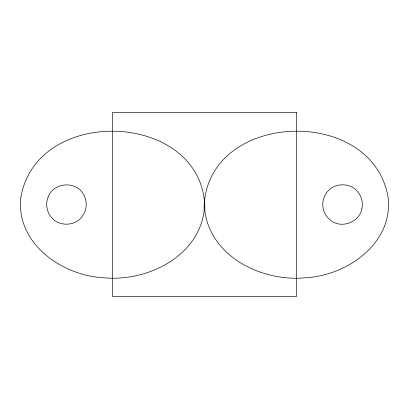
<?xml version="1.0" encoding="UTF-8"?>
<svg xmlns="http://www.w3.org/2000/svg" width="409" height="409" viewBox="0 0 409 409"><rect width="100%" height="100%" fill="white"/><g stroke="black" fill="none" stroke-linecap="round" stroke-linejoin="round"><path stroke-width="0.61" d="M20.823 197.884C15.854 243.846 62.664 275.942 104.208 277.823C146.795 281.76 197.951 257.108 204.127 211.116C202.153 111.069 372.706 103.042 388.177 197.884C393.146 243.846 346.336 275.942 304.792 277.823C262.205 281.76 211.049 257.108 204.873 211.116C206.847 111.069 36.294 103.042 20.823 197.884M361.878 208.682C359.47 222.532 341.009 229.188 330.319 220.062A19.785 19.785 0 0 1 326.05 215.436L324.981 213.621A19.785 19.785 0 0 1 326.05 193.564C332.936 182.291 350.942 181.816 358.417 192.7A19.785 19.785 0 0 1 361.321 198.283L361.878 200.318A19.785 19.785 0 0 1 361.878 208.682M48.037 197.296L47.372 199.295A19.785 19.785 0 0 0 47.372 209.705L48.037 211.704A19.785 19.785 0 0 0 51.232 217.128C58.809 226.898 75.297 226.458 82.342 216.3A19.785 19.785 0 0 0 83.508 194.454C76.12 180.41 53.093 182.25 48.037 197.296M296.525 112.475L112.475 112.475L112.475 296.525L296.525 296.525L296.525 112.475"/></g></svg>
